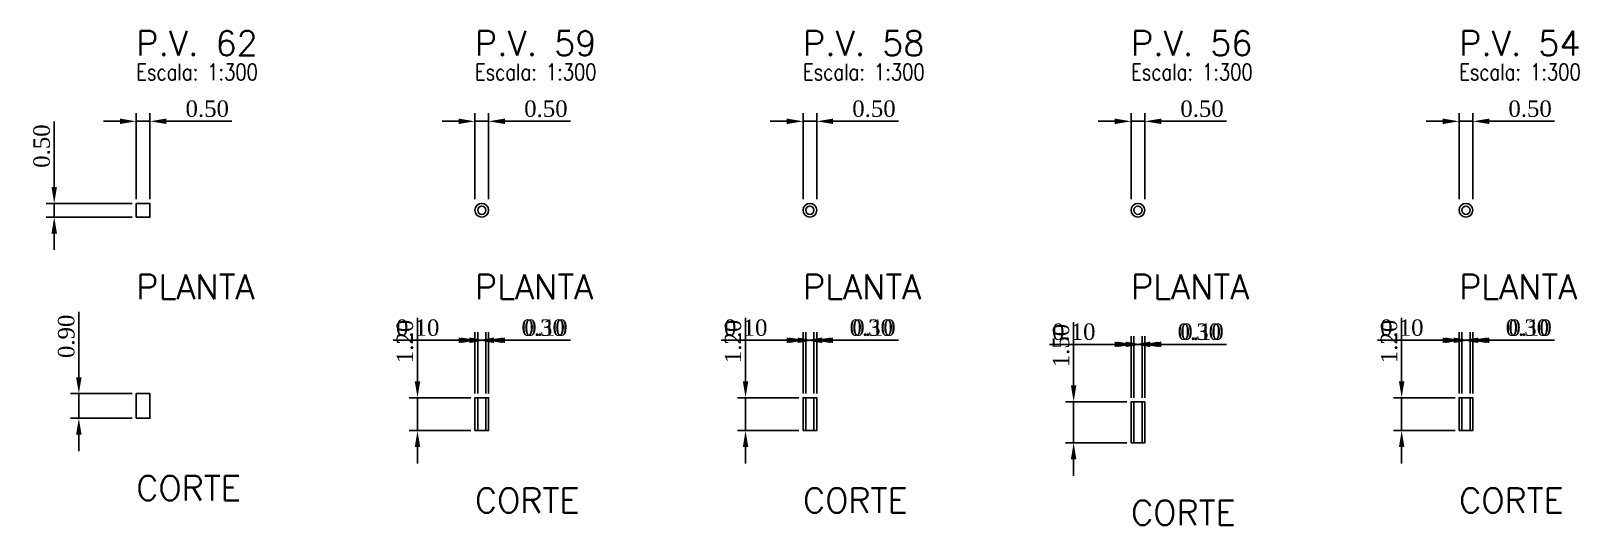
# Model space of a CAD drawing. Extents: x -44 to 14114764, y -20 to 289527804.
# Drawn here: x 359510.6 to 359567.2, y 7353290.4 to 7353308.5 of the extents above; entities that cross this region are included whole.
import ezdxf

# ---------------------------------------------------------------- set-up
doc = ezdxf.new("R2010")
doc.units = 0
doc.header["$PDMODE"] = 3
doc.header["$PDSIZE"] = 0.1
for name, color, linetype in [('DETALHE_POCO_COT', 8, 'Continuous'), ('DETALHE_POCO_FOR', 7, 'Continuous'), ('DETALHE_POCO_TIT', 5, 'Continuous'), ('DETALHE_POCO_TXT', 7, 'Continuous')]:
    doc.layers.add(name, color=color, linetype=linetype)
doc.styles.add('ROMANS', font='ROMANS.shx', dxfattribs={"height": 2})
doc.styles.get("Standard").update_dxf_attribs({"font": 'times.ttf'})
doc.dimstyles.new('ISO-25', dxfattribs={"dimtxt": 2.5, "dimasz": 2.5, "dimexe": 1.25, "dimexo": 0.625, "dimtad": 1, "dimtxsty": 'Standard', "dimcen": 2.5, "dimadec": 0, "dimazin": 0, "dimtfac": 1, "dimtmove": 0, "dimatfit": 3, "dimfxl": 1, "dimarcsym": 0})

# ---------------------------------------------------------------- blocks, each defined once
blk = doc.blocks.new('*D488')
at = {"layer": 'Defpoints', "color": 0, "transparency": 16777216}
for p in [(359514.951, 7353305.165), (359514.451, 7353302.165), (359514.951, 7353302.165)]:
    blk.add_point(p, dxfattribs=at)
at = {"layer": 'DETALHE_POCO_COT', "color": 0, "lineweight": -2, "transparency": 16777216}
for p, q in [((359513.851, 7353305.165), (359513.251, 7353305.165)), ((359514.451, 7353302.315), (359514.451, 7353305.465)), ((359514.451, 7353305.165), (359514.951, 7353305.165)), ((359514.951, 7353302.315), (359514.951, 7353305.465)), ((359515.551, 7353305.165), (359517.938, 7353305.165))]:
    blk.add_line(p, q, dxfattribs=at)
at = {"layer": 'DETALHE_POCO_COT', "color": 0, "transparency": 16777216}
for points in [[(359513.851, 7353305.265), (359513.851, 7353305.065), (359514.451, 7353305.165)], [(359515.551, 7353305.265), (359515.551, 7353305.065), (359514.951, 7353305.165)]]:
    blk.add_solid(points, dxfattribs=at)
at = {"layer": 'DETALHE_POCO_COT', "color": 0, "transparency": 16777216, "insert": (359517.044, 7353305.621), "char_height": 0.6, "attachment_point": 5}
blk.add_mtext('0.50', dxfattribs=at)
blk = doc.blocks.new('*D489')
at = {"layer": 'Defpoints', "color": 0, "transparency": 16777216}
for p in [(359511.451, 7353302.165), (359514.451, 7353302.165), (359514.451, 7353301.665)]:
    blk.add_point(p, dxfattribs=at)
at = {"layer": 'DETALHE_POCO_COT', "color": 0, "lineweight": -2, "transparency": 16777216}
for p, q in [((359511.451, 7353302.765), (359511.451, 7353305.152)), ((359514.301, 7353302.165), (359511.151, 7353302.165)), ((359511.451, 7353301.665), (359511.451, 7353302.165)), ((359514.301, 7353301.665), (359511.151, 7353301.665)), ((359511.451, 7353301.065), (359511.451, 7353300.465))]:
    blk.add_line(p, q, dxfattribs=at)
at = {"layer": 'DETALHE_POCO_COT', "color": 0, "transparency": 16777216}
for points in [[(359511.351, 7353302.765), (359511.551, 7353302.765), (359511.451, 7353302.165)], [(359511.351, 7353301.065), (359511.551, 7353301.065), (359511.451, 7353301.665)]]:
    blk.add_solid(points, dxfattribs=at)
at = {"layer": 'DETALHE_POCO_COT', "color": 0, "transparency": 16777216, "insert": (359510.995, 7353304.259), "char_height": 0.6, "attachment_point": 5, "rotation": 90}
blk.add_mtext('0.50', dxfattribs=at)
blk = doc.blocks.new('*D490')
at = {"layer": 'Defpoints', "color": 0, "transparency": 16777216}
for p in [(359512.351, 7353295.215), (359514.451, 7353295.215), (359514.451, 7353294.315)]:
    blk.add_point(p, dxfattribs=at)
at = {"layer": 'DETALHE_POCO_COT', "color": 0, "lineweight": -2, "transparency": 16777216}
for p, q in [((359512.351, 7353295.815), (359512.351, 7353298.202)), ((359514.301, 7353295.215), (359512.051, 7353295.215)), ((359512.351, 7353294.315), (359512.351, 7353295.215)), ((359514.301, 7353294.315), (359512.051, 7353294.315)), ((359512.351, 7353293.715), (359512.351, 7353293.115))]:
    blk.add_line(p, q, dxfattribs=at)
at = {"layer": 'DETALHE_POCO_COT', "color": 0, "transparency": 16777216}
for points in [[(359512.251, 7353295.815), (359512.451, 7353295.815), (359512.351, 7353295.215)], [(359512.251, 7353293.715), (359512.451, 7353293.715), (359512.351, 7353294.315)]]:
    blk.add_solid(points, dxfattribs=at)
at = {"layer": 'DETALHE_POCO_COT', "color": 0, "transparency": 16777216, "insert": (359511.895, 7353297.309), "char_height": 0.6, "attachment_point": 5, "rotation": 90}
blk.add_mtext('0.90', dxfattribs=at)
blk = doc.blocks.new('*D491')
at = {"layer": 'Defpoints', "color": 0, "transparency": 16777216}
for p in [(359527.327, 7353305.165), (359526.827, 7353302.165), (359527.327, 7353302.165)]:
    blk.add_point(p, dxfattribs=at)
at = {"layer": 'DETALHE_POCO_COT', "color": 0, "lineweight": -2, "transparency": 16777216}
for p, q in [((359526.227, 7353305.165), (359525.627, 7353305.165)), ((359526.827, 7353302.315), (359526.827, 7353305.465)), ((359526.827, 7353305.165), (359527.327, 7353305.165)), ((359527.327, 7353302.315), (359527.327, 7353305.465)), ((359527.927, 7353305.165), (359530.314, 7353305.165))]:
    blk.add_line(p, q, dxfattribs=at)
at = {"layer": 'DETALHE_POCO_COT', "color": 0, "transparency": 16777216}
for points in [[(359526.227, 7353305.265), (359526.227, 7353305.065), (359526.827, 7353305.165)], [(359527.927, 7353305.265), (359527.927, 7353305.065), (359527.327, 7353305.165)]]:
    blk.add_solid(points, dxfattribs=at)
at = {"layer": 'DETALHE_POCO_COT', "color": 0, "transparency": 16777216, "insert": (359529.42, 7353305.621), "char_height": 0.6, "attachment_point": 5}
blk.add_mtext('0.50', dxfattribs=at)
blk = doc.blocks.new('*D492')
at = {"layer": 'Defpoints', "color": 0, "transparency": 16777216}
for p in [(359524.727, 7353295.065), (359526.827, 7353295.065), (359526.827, 7353293.865)]:
    blk.add_point(p, dxfattribs=at)
at = {"layer": 'DETALHE_POCO_COT', "color": 0, "lineweight": -2, "transparency": 16777216}
for p, q in [((359524.727, 7353295.665), (359524.727, 7353297.98)), ((359526.677, 7353295.065), (359524.427, 7353295.065)), ((359524.727, 7353293.865), (359524.727, 7353295.065)), ((359526.677, 7353293.865), (359524.427, 7353293.865)), ((359524.727, 7353293.265), (359524.727, 7353292.665))]:
    blk.add_line(p, q, dxfattribs=at)
at = {"layer": 'DETALHE_POCO_COT', "color": 0, "transparency": 16777216}
for points in [[(359524.627, 7353295.665), (359524.827, 7353295.665), (359524.727, 7353295.065)], [(359524.627, 7353293.265), (359524.827, 7353293.265), (359524.727, 7353293.865)]]:
    blk.add_solid(points, dxfattribs=at)
at = {"layer": 'DETALHE_POCO_COT', "color": 0, "transparency": 16777216, "insert": (359524.271, 7353297.123), "char_height": 0.6, "attachment_point": 5, "rotation": 90}
blk.add_mtext('1.20', dxfattribs=at)
blk = doc.blocks.new('*D493')
at = {"layer": 'Defpoints', "color": 0, "transparency": 16777216}
for p in [(359526.927, 7353297.165), (359526.827, 7353295.065), (359526.927, 7353295.065)]:
    blk.add_point(p, dxfattribs=at)
at = {"layer": 'DETALHE_POCO_COT', "color": 0, "lineweight": -2, "transparency": 16777216}
for p, q in [((359526.227, 7353297.165), (359523.84, 7353297.165)), ((359526.827, 7353295.215), (359526.827, 7353297.465)), ((359526.927, 7353297.165), (359526.827, 7353297.165)), ((359526.927, 7353295.215), (359526.927, 7353297.465)), ((359527.527, 7353297.165), (359528.127, 7353297.165))]:
    blk.add_line(p, q, dxfattribs=at)
at = {"layer": 'DETALHE_POCO_COT', "color": 0, "transparency": 16777216}
for points in [[(359526.227, 7353297.265), (359526.227, 7353297.065), (359526.827, 7353297.165)], [(359527.527, 7353297.265), (359527.527, 7353297.065), (359526.927, 7353297.165)]]:
    blk.add_solid(points, dxfattribs=at)
at = {"layer": 'DETALHE_POCO_COT', "color": 0, "transparency": 16777216, "insert": (359524.734, 7353297.621), "char_height": 0.6, "attachment_point": 5}
blk.add_mtext('0.10', dxfattribs=at)
blk = doc.blocks.new('*D494')
at = {"layer": 'Defpoints', "color": 0, "transparency": 16777216}
for p in [(359527.227, 7353297.165), (359526.927, 7353295.065), (359527.227, 7353295.065)]:
    blk.add_point(p, dxfattribs=at)
at = {"layer": 'DETALHE_POCO_COT', "color": 0, "lineweight": -2, "transparency": 16777216}
for p, q in [((359526.327, 7353297.165), (359525.727, 7353297.165)), ((359526.927, 7353295.215), (359526.927, 7353297.465)), ((359526.927, 7353297.165), (359527.227, 7353297.165)), ((359527.227, 7353295.215), (359527.227, 7353297.465)), ((359527.827, 7353297.165), (359530.214, 7353297.165))]:
    blk.add_line(p, q, dxfattribs=at)
at = {"layer": 'DETALHE_POCO_COT', "color": 0, "transparency": 16777216}
for points in [[(359526.327, 7353297.265), (359526.327, 7353297.065), (359526.927, 7353297.165)], [(359527.827, 7353297.265), (359527.827, 7353297.065), (359527.227, 7353297.165)]]:
    blk.add_solid(points, dxfattribs=at)
at = {"layer": 'DETALHE_POCO_COT', "color": 0, "transparency": 16777216, "insert": (359529.32, 7353297.621), "char_height": 0.6, "attachment_point": 5}
blk.add_mtext('0.30', dxfattribs=at)
blk = doc.blocks.new('*D495')
at = {"layer": 'Defpoints', "color": 0, "transparency": 16777216}
for p in [(359527.327, 7353297.165), (359527.227, 7353295.065), (359527.327, 7353295.065)]:
    blk.add_point(p, dxfattribs=at)
at = {"layer": 'DETALHE_POCO_COT', "color": 0, "lineweight": -2, "transparency": 16777216}
for p, q in [((359526.627, 7353297.165), (359526.027, 7353297.165)), ((359527.227, 7353295.215), (359527.227, 7353297.465)), ((359527.227, 7353297.165), (359527.327, 7353297.165)), ((359527.327, 7353295.215), (359527.327, 7353297.465)), ((359527.927, 7353297.165), (359530.314, 7353297.165))]:
    blk.add_line(p, q, dxfattribs=at)
at = {"layer": 'DETALHE_POCO_COT', "color": 0, "transparency": 16777216}
for points in [[(359526.627, 7353297.265), (359526.627, 7353297.065), (359527.227, 7353297.165)], [(359527.927, 7353297.265), (359527.927, 7353297.065), (359527.327, 7353297.165)]]:
    blk.add_solid(points, dxfattribs=at)
at = {"layer": 'DETALHE_POCO_COT', "color": 0, "transparency": 16777216, "insert": (359529.42, 7353297.621), "char_height": 0.6, "attachment_point": 5}
blk.add_mtext('0.10', dxfattribs=at)
blk = doc.blocks.new('*D496')
at = {"layer": 'Defpoints', "color": 0, "transparency": 16777216}
for p in [(359539.316, 7353305.165), (359538.816, 7353302.165), (359539.316, 7353302.165)]:
    blk.add_point(p, dxfattribs=at)
at = {"layer": 'DETALHE_POCO_COT', "color": 0, "lineweight": -2, "transparency": 16777216}
for p, q in [((359538.216, 7353305.165), (359537.616, 7353305.165)), ((359538.816, 7353302.315), (359538.816, 7353305.465)), ((359538.816, 7353305.165), (359539.316, 7353305.165)), ((359539.316, 7353302.315), (359539.316, 7353305.465)), ((359539.916, 7353305.165), (359542.303, 7353305.165))]:
    blk.add_line(p, q, dxfattribs=at)
at = {"layer": 'DETALHE_POCO_COT', "color": 0, "transparency": 16777216}
for points in [[(359538.216, 7353305.265), (359538.216, 7353305.065), (359538.816, 7353305.165)], [(359539.916, 7353305.265), (359539.916, 7353305.065), (359539.316, 7353305.165)]]:
    blk.add_solid(points, dxfattribs=at)
at = {"layer": 'DETALHE_POCO_COT', "color": 0, "transparency": 16777216, "insert": (359541.409, 7353305.621), "char_height": 0.6, "attachment_point": 5}
blk.add_mtext('0.50', dxfattribs=at)
blk = doc.blocks.new('*D497')
at = {"layer": 'Defpoints', "color": 0, "transparency": 16777216}
for p in [(359536.716, 7353295.065), (359538.816, 7353295.065), (359538.816, 7353293.865)]:
    blk.add_point(p, dxfattribs=at)
at = {"layer": 'DETALHE_POCO_COT', "color": 0, "lineweight": -2, "transparency": 16777216}
for p, q in [((359536.716, 7353295.665), (359536.716, 7353297.98)), ((359538.666, 7353295.065), (359536.416, 7353295.065)), ((359536.716, 7353293.865), (359536.716, 7353295.065)), ((359538.666, 7353293.865), (359536.416, 7353293.865)), ((359536.716, 7353293.265), (359536.716, 7353292.665))]:
    blk.add_line(p, q, dxfattribs=at)
at = {"layer": 'DETALHE_POCO_COT', "color": 0, "transparency": 16777216}
for points in [[(359536.616, 7353295.665), (359536.816, 7353295.665), (359536.716, 7353295.065)], [(359536.616, 7353293.265), (359536.816, 7353293.265), (359536.716, 7353293.865)]]:
    blk.add_solid(points, dxfattribs=at)
at = {"layer": 'DETALHE_POCO_COT', "color": 0, "transparency": 16777216, "insert": (359536.26, 7353297.123), "char_height": 0.6, "attachment_point": 5, "rotation": 90}
blk.add_mtext('1.20', dxfattribs=at)
blk = doc.blocks.new('*D498')
at = {"layer": 'Defpoints', "color": 0, "transparency": 16777216}
for p in [(359538.916, 7353297.165), (359538.816, 7353295.065), (359538.916, 7353295.065)]:
    blk.add_point(p, dxfattribs=at)
at = {"layer": 'DETALHE_POCO_COT', "color": 0, "lineweight": -2, "transparency": 16777216}
for p, q in [((359538.216, 7353297.165), (359535.829, 7353297.165)), ((359538.816, 7353295.215), (359538.816, 7353297.465)), ((359538.916, 7353297.165), (359538.816, 7353297.165)), ((359538.916, 7353295.215), (359538.916, 7353297.465)), ((359539.516, 7353297.165), (359540.116, 7353297.165))]:
    blk.add_line(p, q, dxfattribs=at)
at = {"layer": 'DETALHE_POCO_COT', "color": 0, "transparency": 16777216}
for points in [[(359538.216, 7353297.265), (359538.216, 7353297.065), (359538.816, 7353297.165)], [(359539.516, 7353297.265), (359539.516, 7353297.065), (359538.916, 7353297.165)]]:
    blk.add_solid(points, dxfattribs=at)
at = {"layer": 'DETALHE_POCO_COT', "color": 0, "transparency": 16777216, "insert": (359536.722, 7353297.621), "char_height": 0.6, "attachment_point": 5}
blk.add_mtext('0.10', dxfattribs=at)
blk = doc.blocks.new('*D499')
at = {"layer": 'Defpoints', "color": 0, "transparency": 16777216}
for p in [(359539.216, 7353297.165), (359538.916, 7353295.065), (359539.216, 7353295.065)]:
    blk.add_point(p, dxfattribs=at)
at = {"layer": 'DETALHE_POCO_COT', "color": 0, "lineweight": -2, "transparency": 16777216}
for p, q in [((359538.316, 7353297.165), (359537.716, 7353297.165)), ((359538.916, 7353295.215), (359538.916, 7353297.465)), ((359538.916, 7353297.165), (359539.216, 7353297.165)), ((359539.216, 7353295.215), (359539.216, 7353297.465)), ((359539.816, 7353297.165), (359542.203, 7353297.165))]:
    blk.add_line(p, q, dxfattribs=at)
at = {"layer": 'DETALHE_POCO_COT', "color": 0, "transparency": 16777216}
for points in [[(359538.316, 7353297.265), (359538.316, 7353297.065), (359538.916, 7353297.165)], [(359539.816, 7353297.265), (359539.816, 7353297.065), (359539.216, 7353297.165)]]:
    blk.add_solid(points, dxfattribs=at)
at = {"layer": 'DETALHE_POCO_COT', "color": 0, "transparency": 16777216, "insert": (359541.309, 7353297.621), "char_height": 0.6, "attachment_point": 5}
blk.add_mtext('0.30', dxfattribs=at)
blk = doc.blocks.new('*D500')
at = {"layer": 'Defpoints', "color": 0, "transparency": 16777216}
for p in [(359539.316, 7353297.165), (359539.216, 7353295.065), (359539.316, 7353295.065)]:
    blk.add_point(p, dxfattribs=at)
at = {"layer": 'DETALHE_POCO_COT', "color": 0, "lineweight": -2, "transparency": 16777216}
for p, q in [((359538.616, 7353297.165), (359538.016, 7353297.165)), ((359539.216, 7353295.215), (359539.216, 7353297.465)), ((359539.216, 7353297.165), (359539.316, 7353297.165)), ((359539.316, 7353295.215), (359539.316, 7353297.465)), ((359539.916, 7353297.165), (359542.303, 7353297.165))]:
    blk.add_line(p, q, dxfattribs=at)
at = {"layer": 'DETALHE_POCO_COT', "color": 0, "transparency": 16777216}
for points in [[(359538.616, 7353297.265), (359538.616, 7353297.065), (359539.216, 7353297.165)], [(359539.916, 7353297.265), (359539.916, 7353297.065), (359539.316, 7353297.165)]]:
    blk.add_solid(points, dxfattribs=at)
at = {"layer": 'DETALHE_POCO_COT', "color": 0, "transparency": 16777216, "insert": (359541.409, 7353297.621), "char_height": 0.6, "attachment_point": 5}
blk.add_mtext('0.10', dxfattribs=at)
blk = doc.blocks.new('*D501')
at = {"layer": 'Defpoints', "color": 0, "transparency": 16777216}
for p in [(359551.305, 7353305.165), (359550.805, 7353302.165), (359551.305, 7353302.165)]:
    blk.add_point(p, dxfattribs=at)
at = {"layer": 'DETALHE_POCO_COT', "color": 0, "lineweight": -2, "transparency": 16777216}
for p, q in [((359550.205, 7353305.165), (359549.605, 7353305.165)), ((359550.805, 7353302.315), (359550.805, 7353305.465)), ((359550.805, 7353305.165), (359551.305, 7353305.165)), ((359551.305, 7353302.315), (359551.305, 7353305.465)), ((359551.905, 7353305.165), (359554.291, 7353305.165))]:
    blk.add_line(p, q, dxfattribs=at)
at = {"layer": 'DETALHE_POCO_COT', "color": 0, "transparency": 16777216}
for points in [[(359550.205, 7353305.265), (359550.205, 7353305.065), (359550.805, 7353305.165)], [(359551.905, 7353305.265), (359551.905, 7353305.065), (359551.305, 7353305.165)]]:
    blk.add_solid(points, dxfattribs=at)
at = {"layer": 'DETALHE_POCO_COT', "color": 0, "transparency": 16777216, "insert": (359553.398, 7353305.621), "char_height": 0.6, "attachment_point": 5}
blk.add_mtext('0.50', dxfattribs=at)
blk = doc.blocks.new('*D502')
at = {"layer": 'Defpoints', "color": 0, "transparency": 16777216}
for p in [(359548.705, 7353294.915), (359550.805, 7353294.915), (359550.805, 7353293.415)]:
    blk.add_point(p, dxfattribs=at)
at = {"layer": 'DETALHE_POCO_COT', "color": 0, "lineweight": -2, "transparency": 16777216}
for p, q in [((359548.705, 7353295.515), (359548.705, 7353297.83)), ((359550.655, 7353294.915), (359548.405, 7353294.915)), ((359548.705, 7353293.415), (359548.705, 7353294.915)), ((359550.655, 7353293.415), (359548.405, 7353293.415)), ((359548.705, 7353292.815), (359548.705, 7353292.215))]:
    blk.add_line(p, q, dxfattribs=at)
at = {"layer": 'DETALHE_POCO_COT', "color": 0, "transparency": 16777216}
for points in [[(359548.605, 7353295.515), (359548.805, 7353295.515), (359548.705, 7353294.915)], [(359548.605, 7353292.815), (359548.805, 7353292.815), (359548.705, 7353293.415)]]:
    blk.add_solid(points, dxfattribs=at)
at = {"layer": 'DETALHE_POCO_COT', "color": 0, "transparency": 16777216, "insert": (359548.249, 7353296.973), "char_height": 0.6, "attachment_point": 5, "rotation": 90}
blk.add_mtext('1.50', dxfattribs=at)
blk = doc.blocks.new('*D503')
at = {"layer": 'Defpoints', "color": 0, "transparency": 16777216}
for p in [(359550.905, 7353297.015), (359550.805, 7353294.915), (359550.905, 7353294.915)]:
    blk.add_point(p, dxfattribs=at)
at = {"layer": 'DETALHE_POCO_COT', "color": 0, "lineweight": -2, "transparency": 16777216}
for p, q in [((359550.805, 7353295.065), (359550.805, 7353297.315)), ((359550.905, 7353295.065), (359550.905, 7353297.315)), ((359550.205, 7353297.015), (359547.818, 7353297.015)), ((359550.905, 7353297.015), (359550.805, 7353297.015)), ((359551.505, 7353297.015), (359552.105, 7353297.015))]:
    blk.add_line(p, q, dxfattribs=at)
at = {"layer": 'DETALHE_POCO_COT', "color": 0, "transparency": 16777216}
for points in [[(359550.205, 7353297.115), (359550.205, 7353296.915), (359550.805, 7353297.015)], [(359551.505, 7353297.115), (359551.505, 7353296.915), (359550.905, 7353297.015)]]:
    blk.add_solid(points, dxfattribs=at)
at = {"layer": 'DETALHE_POCO_COT', "color": 0, "transparency": 16777216, "insert": (359548.711, 7353297.471), "char_height": 0.6, "attachment_point": 5}
blk.add_mtext('0.10', dxfattribs=at)
blk = doc.blocks.new('*D504')
at = {"layer": 'Defpoints', "color": 0, "transparency": 16777216}
for p in [(359551.205, 7353297.015), (359550.905, 7353294.915), (359551.205, 7353294.915)]:
    blk.add_point(p, dxfattribs=at)
at = {"layer": 'DETALHE_POCO_COT', "color": 0, "lineweight": -2, "transparency": 16777216}
for p, q in [((359550.905, 7353295.065), (359550.905, 7353297.315)), ((359551.205, 7353295.065), (359551.205, 7353297.315)), ((359550.305, 7353297.015), (359549.705, 7353297.015)), ((359550.905, 7353297.015), (359551.205, 7353297.015)), ((359551.805, 7353297.015), (359554.191, 7353297.015))]:
    blk.add_line(p, q, dxfattribs=at)
at = {"layer": 'DETALHE_POCO_COT', "color": 0, "transparency": 16777216}
for points in [[(359550.305, 7353297.115), (359550.305, 7353296.915), (359550.905, 7353297.015)], [(359551.805, 7353297.115), (359551.805, 7353296.915), (359551.205, 7353297.015)]]:
    blk.add_solid(points, dxfattribs=at)
at = {"layer": 'DETALHE_POCO_COT', "color": 0, "transparency": 16777216, "insert": (359553.298, 7353297.471), "char_height": 0.6, "attachment_point": 5}
blk.add_mtext('0.30', dxfattribs=at)
blk = doc.blocks.new('*D505')
at = {"layer": 'Defpoints', "color": 0, "transparency": 16777216}
for p in [(359551.305, 7353297.015), (359551.205, 7353294.915), (359551.305, 7353294.915)]:
    blk.add_point(p, dxfattribs=at)
at = {"layer": 'DETALHE_POCO_COT', "color": 0, "lineweight": -2, "transparency": 16777216}
for p, q in [((359551.205, 7353295.065), (359551.205, 7353297.315)), ((359551.305, 7353295.065), (359551.305, 7353297.315)), ((359550.605, 7353297.015), (359550.005, 7353297.015)), ((359551.205, 7353297.015), (359551.305, 7353297.015)), ((359551.905, 7353297.015), (359554.291, 7353297.015))]:
    blk.add_line(p, q, dxfattribs=at)
at = {"layer": 'DETALHE_POCO_COT', "color": 0, "transparency": 16777216}
for points in [[(359550.605, 7353297.115), (359550.605, 7353296.915), (359551.205, 7353297.015)], [(359551.905, 7353297.115), (359551.905, 7353296.915), (359551.305, 7353297.015)]]:
    blk.add_solid(points, dxfattribs=at)
at = {"layer": 'DETALHE_POCO_COT', "color": 0, "transparency": 16777216, "insert": (359553.398, 7353297.471), "char_height": 0.6, "attachment_point": 5}
blk.add_mtext('0.10', dxfattribs=at)
blk = doc.blocks.new('*D506')
at = {"layer": 'Defpoints', "color": 0, "transparency": 16777216}
for p in [(359563.293, 7353305.165), (359562.793, 7353302.165), (359563.293, 7353302.165)]:
    blk.add_point(p, dxfattribs=at)
at = {"layer": 'DETALHE_POCO_COT', "color": 0, "lineweight": -2, "transparency": 16777216}
for p, q in [((359562.193, 7353305.165), (359561.593, 7353305.165)), ((359562.793, 7353302.315), (359562.793, 7353305.465)), ((359562.793, 7353305.165), (359563.293, 7353305.165)), ((359563.293, 7353302.315), (359563.293, 7353305.465)), ((359563.893, 7353305.165), (359566.28, 7353305.165))]:
    blk.add_line(p, q, dxfattribs=at)
at = {"layer": 'DETALHE_POCO_COT', "color": 0, "transparency": 16777216}
for points in [[(359562.193, 7353305.265), (359562.193, 7353305.065), (359562.793, 7353305.165)], [(359563.893, 7353305.265), (359563.893, 7353305.065), (359563.293, 7353305.165)]]:
    blk.add_solid(points, dxfattribs=at)
at = {"layer": 'DETALHE_POCO_COT', "color": 0, "transparency": 16777216, "insert": (359565.387, 7353305.621), "char_height": 0.6, "attachment_point": 5}
blk.add_mtext('0.50', dxfattribs=at)
blk = doc.blocks.new('*D507')
at = {"layer": 'Defpoints', "color": 0, "transparency": 16777216}
for p in [(359560.693, 7353295.065), (359562.793, 7353295.065), (359562.793, 7353293.865)]:
    blk.add_point(p, dxfattribs=at)
at = {"layer": 'DETALHE_POCO_COT', "color": 0, "lineweight": -2, "transparency": 16777216}
for p, q in [((359560.693, 7353295.665), (359560.693, 7353297.98)), ((359562.643, 7353295.065), (359560.393, 7353295.065)), ((359560.693, 7353293.865), (359560.693, 7353295.065)), ((359562.643, 7353293.865), (359560.393, 7353293.865)), ((359560.693, 7353293.265), (359560.693, 7353292.665))]:
    blk.add_line(p, q, dxfattribs=at)
at = {"layer": 'DETALHE_POCO_COT', "color": 0, "transparency": 16777216}
for points in [[(359560.593, 7353295.665), (359560.793, 7353295.665), (359560.693, 7353295.065)], [(359560.593, 7353293.265), (359560.793, 7353293.265), (359560.693, 7353293.865)]]:
    blk.add_solid(points, dxfattribs=at)
at = {"layer": 'DETALHE_POCO_COT', "color": 0, "transparency": 16777216, "insert": (359560.237, 7353297.123), "char_height": 0.6, "attachment_point": 5, "rotation": 90}
blk.add_mtext('1.20', dxfattribs=at)
blk = doc.blocks.new('*D508')
at = {"layer": 'Defpoints', "color": 0, "transparency": 16777216}
for p in [(359562.893, 7353297.165), (359562.793, 7353295.065), (359562.893, 7353295.065)]:
    blk.add_point(p, dxfattribs=at)
at = {"layer": 'DETALHE_POCO_COT', "color": 0, "lineweight": -2, "transparency": 16777216}
for p, q in [((359562.193, 7353297.165), (359559.807, 7353297.165)), ((359562.793, 7353295.215), (359562.793, 7353297.465)), ((359562.893, 7353297.165), (359562.793, 7353297.165)), ((359562.893, 7353295.215), (359562.893, 7353297.465)), ((359563.493, 7353297.165), (359564.093, 7353297.165))]:
    blk.add_line(p, q, dxfattribs=at)
at = {"layer": 'DETALHE_POCO_COT', "color": 0, "transparency": 16777216}
for points in [[(359562.193, 7353297.265), (359562.193, 7353297.065), (359562.793, 7353297.165)], [(359563.493, 7353297.265), (359563.493, 7353297.065), (359562.893, 7353297.165)]]:
    blk.add_solid(points, dxfattribs=at)
at = {"layer": 'DETALHE_POCO_COT', "color": 0, "transparency": 16777216, "insert": (359560.7, 7353297.621), "char_height": 0.6, "attachment_point": 5}
blk.add_mtext('0.10', dxfattribs=at)
blk = doc.blocks.new('*D509')
at = {"layer": 'Defpoints', "color": 0, "transparency": 16777216}
for p in [(359563.193, 7353297.165), (359562.893, 7353295.065), (359563.193, 7353295.065)]:
    blk.add_point(p, dxfattribs=at)
at = {"layer": 'DETALHE_POCO_COT', "color": 0, "lineweight": -2, "transparency": 16777216}
for p, q in [((359562.293, 7353297.165), (359561.693, 7353297.165)), ((359562.893, 7353295.215), (359562.893, 7353297.465)), ((359562.893, 7353297.165), (359563.193, 7353297.165)), ((359563.193, 7353295.215), (359563.193, 7353297.465)), ((359563.793, 7353297.165), (359566.18, 7353297.165))]:
    blk.add_line(p, q, dxfattribs=at)
at = {"layer": 'DETALHE_POCO_COT', "color": 0, "transparency": 16777216}
for points in [[(359562.293, 7353297.265), (359562.293, 7353297.065), (359562.893, 7353297.165)], [(359563.793, 7353297.265), (359563.793, 7353297.065), (359563.193, 7353297.165)]]:
    blk.add_solid(points, dxfattribs=at)
at = {"layer": 'DETALHE_POCO_COT', "color": 0, "transparency": 16777216, "insert": (359565.287, 7353297.621), "char_height": 0.6, "attachment_point": 5}
blk.add_mtext('0.30', dxfattribs=at)
blk = doc.blocks.new('*D510')
at = {"layer": 'Defpoints', "color": 0, "transparency": 16777216}
for p in [(359563.293, 7353297.165), (359563.193, 7353295.065), (359563.293, 7353295.065)]:
    blk.add_point(p, dxfattribs=at)
at = {"layer": 'DETALHE_POCO_COT', "color": 0, "lineweight": -2, "transparency": 16777216}
for p, q in [((359562.593, 7353297.165), (359561.993, 7353297.165)), ((359563.193, 7353295.215), (359563.193, 7353297.465)), ((359563.193, 7353297.165), (359563.293, 7353297.165)), ((359563.293, 7353295.215), (359563.293, 7353297.465)), ((359563.893, 7353297.165), (359566.28, 7353297.165))]:
    blk.add_line(p, q, dxfattribs=at)
at = {"layer": 'DETALHE_POCO_COT', "color": 0, "transparency": 16777216}
for points in [[(359562.593, 7353297.265), (359562.593, 7353297.065), (359563.193, 7353297.165)], [(359563.893, 7353297.265), (359563.893, 7353297.065), (359563.293, 7353297.165)]]:
    blk.add_solid(points, dxfattribs=at)
at = {"layer": 'DETALHE_POCO_COT', "color": 0, "transparency": 16777216, "insert": (359565.387, 7353297.621), "char_height": 0.6, "attachment_point": 5}
blk.add_mtext('0.10', dxfattribs=at)

msp = doc.modelspace()

# ---------------------------------------------------------------- linework, layer by layer
at = {"layer": 'DETALHE_POCO_FOR', "linetype": 'Continuous'}
for points in [[(359514.451, 7353301.665), (359514.951, 7353301.665), (359514.951, 7353302.165), (359514.451, 7353302.165)], [(359514.451, 7353301.665), (359514.951, 7353301.665), (359514.951, 7353302.165), (359514.451, 7353302.165)], [(359514.451, 7353294.315), (359514.951, 7353294.315), (359514.951, 7353295.215), (359514.451, 7353295.215)], [(359514.451, 7353294.315), (359514.951, 7353294.315), (359514.951, 7353295.215), (359514.451, 7353295.215)], [(359526.827, 7353293.865), (359527.327, 7353293.865), (359527.327, 7353295.065), (359526.827, 7353295.065)], [(359526.927, 7353293.865), (359527.227, 7353293.865), (359527.227, 7353295.065), (359526.927, 7353295.065)], [(359538.816, 7353293.865), (359539.316, 7353293.865), (359539.316, 7353295.065), (359538.816, 7353295.065)], [(359538.916, 7353293.865), (359539.216, 7353293.865), (359539.216, 7353295.065), (359538.916, 7353295.065)], [(359550.805, 7353293.415), (359551.305, 7353293.415), (359551.305, 7353294.915), (359550.805, 7353294.915)], [(359550.905, 7353293.415), (359551.205, 7353293.415), (359551.205, 7353294.915), (359550.905, 7353294.915)], [(359562.793, 7353293.865), (359563.293, 7353293.865), (359563.293, 7353295.065), (359562.793, 7353295.065)], [(359562.893, 7353293.865), (359563.193, 7353293.865), (359563.193, 7353295.065), (359562.893, 7353295.065)]]:
    msp.add_lwpolyline(points, close=True, dxfattribs=at)
for centre, radius in [((359527.077, 7353301.915), 0.25), ((359539.066, 7353301.915), 0.25), ((359551.055, 7353301.915), 0.25), ((359563.043, 7353301.915), 0.25), ((359527.077, 7353301.915), 0.15), ((359539.066, 7353301.915), 0.15), ((359551.055, 7353301.915), 0.15), ((359563.043, 7353301.915), 0.15)]:
    msp.add_circle(centre, radius, dxfattribs=at)

# ---------------------------------------------------------------- texts
at = {"layer": 'DETALHE_POCO_TIT', "linetype": 'Continuous', "style": 'ROMANS'}
for s, p in [('P.V. 62', (359514.451, 7353307.565)), ('P.V. 59', (359526.827, 7353307.565)), ('P.V. 58', (359538.816, 7353307.565)), ('P.V. 56', (359550.805, 7353307.565)), ('P.V. 54', (359562.793, 7353307.565)), ('PLANTA', (359514.451, 7353298.665)), ('PLANTA', (359526.827, 7353298.665)), ('PLANTA', (359538.816, 7353298.665)), ('PLANTA', (359550.805, 7353298.665)), ('PLANTA', (359562.793, 7353298.665)), ('CORTE', (359514.451, 7353291.315)), ('CORTE', (359526.827, 7353290.865)), ('CORTE', (359538.816, 7353290.865)), ('CORTE', (359562.793, 7353290.865)), ('CORTE', (359550.805, 7353290.415))]:
    msp.add_text(s, height=0.9, dxfattribs=at).set_placement(p)
at = {"layer": 'DETALHE_POCO_TXT', "linetype": 'Continuous', "style": 'ROMANS', "width": 0.8}
for p in [(359514.451, 7353306.665), (359526.827, 7353306.665), (359538.816, 7353306.665), (359550.805, 7353306.665), (359562.793, 7353306.665)]:
    msp.add_text('Escala: 1:300', height=0.6, dxfattribs=at).set_placement(p)

# ---------------------------------------------------------------- dimensions: what is measured, and where the dimension line sits
at = {"layer": 'DETALHE_POCO_COT'}
for base, p1, p2, text, override, picture, middle in [((359514.951, 7353305.165), (359514.451, 7353302.165), (359514.951, 7353302.165), '0.50', {"dimscale": 0.24, "dimzin": 0}, '*D488', (359517.044, 7353305.621)), ((359527.327, 7353305.165), (359526.827, 7353302.165), (359527.327, 7353302.165), '0.50', {"dimscale": 0.24, "dimzin": 0}, '*D491', (359529.42, 7353305.621)), ((359539.316, 7353305.165), (359538.816, 7353302.165), (359539.316, 7353302.165), '0.50', {"dimscale": 0.24, "dimzin": 0}, '*D496', (359541.409, 7353305.621)), ((359551.305, 7353305.165), (359550.805, 7353302.165), (359551.305, 7353302.165), '0.50', {"dimscale": 0.24, "dimzin": 0}, '*D501', (359553.398, 7353305.621)), ((359563.293, 7353305.165), (359562.793, 7353302.165), (359563.293, 7353302.165), '0.50', {"dimscale": 0.24, "dimzin": 0}, '*D506', (359565.387, 7353305.621)), ((359526.927, 7353297.165), (359526.827, 7353295.065), (359526.927, 7353295.065), '0.10', {"dimscale": 0.24, "dimjust": 1, "dimzin": 0}, '*D493', (359524.734, 7353297.621)), ((359527.227, 7353297.165), (359526.927, 7353295.065), (359527.227, 7353295.065), '0.30', {"dimscale": 0.24, "dimzin": 0}, '*D494', (359529.32, 7353297.621)), ((359527.327, 7353297.165), (359527.227, 7353295.065), (359527.327, 7353295.065), '0.10', {"dimscale": 0.24, "dimjust": 2, "dimzin": 0}, '*D495', (359529.42, 7353297.621)), ((359538.916, 7353297.165), (359538.816, 7353295.065), (359538.916, 7353295.065), '0.10', {"dimscale": 0.24, "dimjust": 1, "dimzin": 0}, '*D498', (359536.722, 7353297.621)), ((359539.216, 7353297.165), (359538.916, 7353295.065), (359539.216, 7353295.065), '0.30', {"dimscale": 0.24, "dimzin": 0}, '*D499', (359541.309, 7353297.621)), ((359539.316, 7353297.165), (359539.216, 7353295.065), (359539.316, 7353295.065), '0.10', {"dimscale": 0.24, "dimjust": 2, "dimzin": 0}, '*D500', (359541.409, 7353297.621)), ((359550.905, 7353297.015), (359550.805, 7353294.915), (359550.905, 7353294.915), '0.10', {"dimscale": 0.24, "dimjust": 1, "dimzin": 0}, '*D503', (359548.711, 7353297.471)), ((359551.205, 7353297.015), (359550.905, 7353294.915), (359551.205, 7353294.915), '0.30', {"dimscale": 0.24, "dimzin": 0}, '*D504', (359553.298, 7353297.471)), ((359551.305, 7353297.015), (359551.205, 7353294.915), (359551.305, 7353294.915), '0.10', {"dimscale": 0.24, "dimjust": 2, "dimzin": 0}, '*D505', (359553.398, 7353297.471)), ((359562.893, 7353297.165), (359562.793, 7353295.065), (359562.893, 7353295.065), '0.10', {"dimscale": 0.24, "dimjust": 1, "dimzin": 0}, '*D508', (359560.7, 7353297.621)), ((359563.193, 7353297.165), (359562.893, 7353295.065), (359563.193, 7353295.065), '0.30', {"dimscale": 0.24, "dimzin": 0}, '*D509', (359565.287, 7353297.621)), ((359563.293, 7353297.165), (359563.193, 7353295.065), (359563.293, 7353295.065), '0.10', {"dimscale": 0.24, "dimjust": 2, "dimzin": 0}, '*D510', (359565.387, 7353297.621))]:
    dim = msp.add_linear_dim(base=base, p1=p1, p2=p2, text=text, dimstyle='ISO-25', override=override, dxfattribs=at)
    dim.commit()
    dim.dimension.update_dxf_attribs({"geometry": picture, "text_midpoint": middle})
for base, p1, p2, text, picture, middle in [((359511.451, 7353302.165), (359514.451, 7353301.665), (359514.451, 7353302.165), '0.50', '*D489', (359510.995, 7353304.259)), ((359512.351, 7353295.215), (359514.451, 7353294.315), (359514.451, 7353295.215), '0.90', '*D490', (359511.895, 7353297.309)), ((359524.727, 7353295.065), (359526.827, 7353293.865), (359526.827, 7353295.065), '1.20', '*D492', (359524.271, 7353297.123)), ((359536.716, 7353295.065), (359538.816, 7353293.865), (359538.816, 7353295.065), '1.20', '*D497', (359536.26, 7353297.123)), ((359548.705, 7353294.915), (359550.805, 7353293.415), (359550.805, 7353294.915), '1.50', '*D502', (359548.249, 7353296.973)), ((359560.693, 7353295.065), (359562.793, 7353293.865), (359562.793, 7353295.065), '1.20', '*D507', (359560.237, 7353297.123))]:
    dim = msp.add_linear_dim(base=base, p1=p1, p2=p2, angle=90, text=text, dimstyle='ISO-25', override={"dimscale": 0.24, "dimzin": 0}, dxfattribs=at)
    dim.commit()
    dim.dimension.update_dxf_attribs({"geometry": picture, "text_midpoint": middle})

doc.saveas('drawing.dxf')
